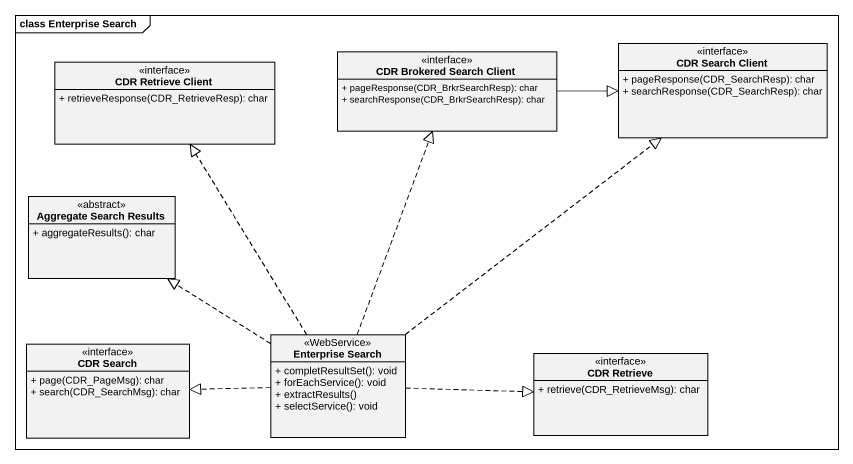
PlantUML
@startuml
mainframe class Enterprise Search
hide circle
hide empty members
skinparam classAttributeIconSize 0
class "CDR Retrieve Client" as CDR_Retrieve_Client <<interface>> {
  + retrieveResponse(CDR_RetrieveResp): char
}
class "CDR Brokered Search Client" as CDR_Brokered_Search_Client <<interface>> {
  + pageResponse(CDR_BrkrSearchResp): char
  + searchResponse(CDR_BrkrSearchResp): char
}
class "CDR Search Client" as CDR_Search_Client <<interface>> {
  + pageResponse(CDR_SearchResp): char
  + searchResponse(CDR_SearchResp): char
}
class "Aggregate Search Results" as Aggregate_Search_Results <<abstract>> {
  + aggregateResults(): char
}
class "CDR Search" as CDR_Search <<interface>> {
  + page(CDR_PageMsg): char
  + search(CDR_SearchMsg): char
}
class "Enterprise Search" as Enterprise_Search <<WebService>> {
  + completResultSet(): void
  + forEachService(): void
  + extractResults()
  + selectService(): void
}
class "CDR Retrieve" as CDR_Retrieve <<interface>> {
  + retrieve(CDR_RetrieveMsg): char
}
CDR_Brokered_Search_Client -right-|> CDR_Search_Client
Enterprise_Search .up.|> CDR_Retrieve_Client
Enterprise_Search .up.|> CDR_Brokered_Search_Client
Enterprise_Search .up.|> CDR_Search_Client
Enterprise_Search .up.|> Aggregate_Search_Results
Enterprise_Search .left.|> CDR_Search
Enterprise_Search .right.|> CDR_Retrieve
@enduml
